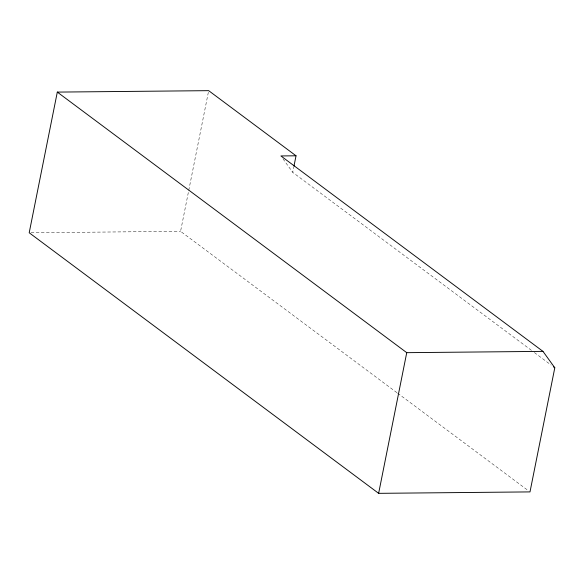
<?xml version="1.0" encoding="UTF-8"?>
<svg xmlns="http://www.w3.org/2000/svg" width="584" height="584" viewBox="0 0 584 584"><rect width="100%" height="100%" fill="white"/><g stroke="black" fill="none" stroke-linecap="round" stroke-linejoin="round"><path stroke-width="0.44" stroke-dasharray="2.92 2.19" d="M396.952 392.689L180.565 231.33L188.574 191.267M188.749 190.377L208.495 91.549M531.44 350.356L292.723 172.353L293.767 167.126M31.025 232.753L180.565 231.33M534.36 352.539L551.15 365.058M397.682 393.236L528.535 490.815M282.955 158.797L292.723 172.353"/><path stroke-width="0.88" d="M296.03 155.797L208.671 90.659L57.312 92.097L29.2 232.768L378.636 493.341L529.995 491.903L554.8 367.781L542.974 351.371L280.897 155.943L296.03 155.797L293.942 166.25M378.636 493.341L406.741 352.67L57.312 92.097M406.741 352.67L542.974 351.371M553.34 366.694L554.8 367.781"/></g></svg>
